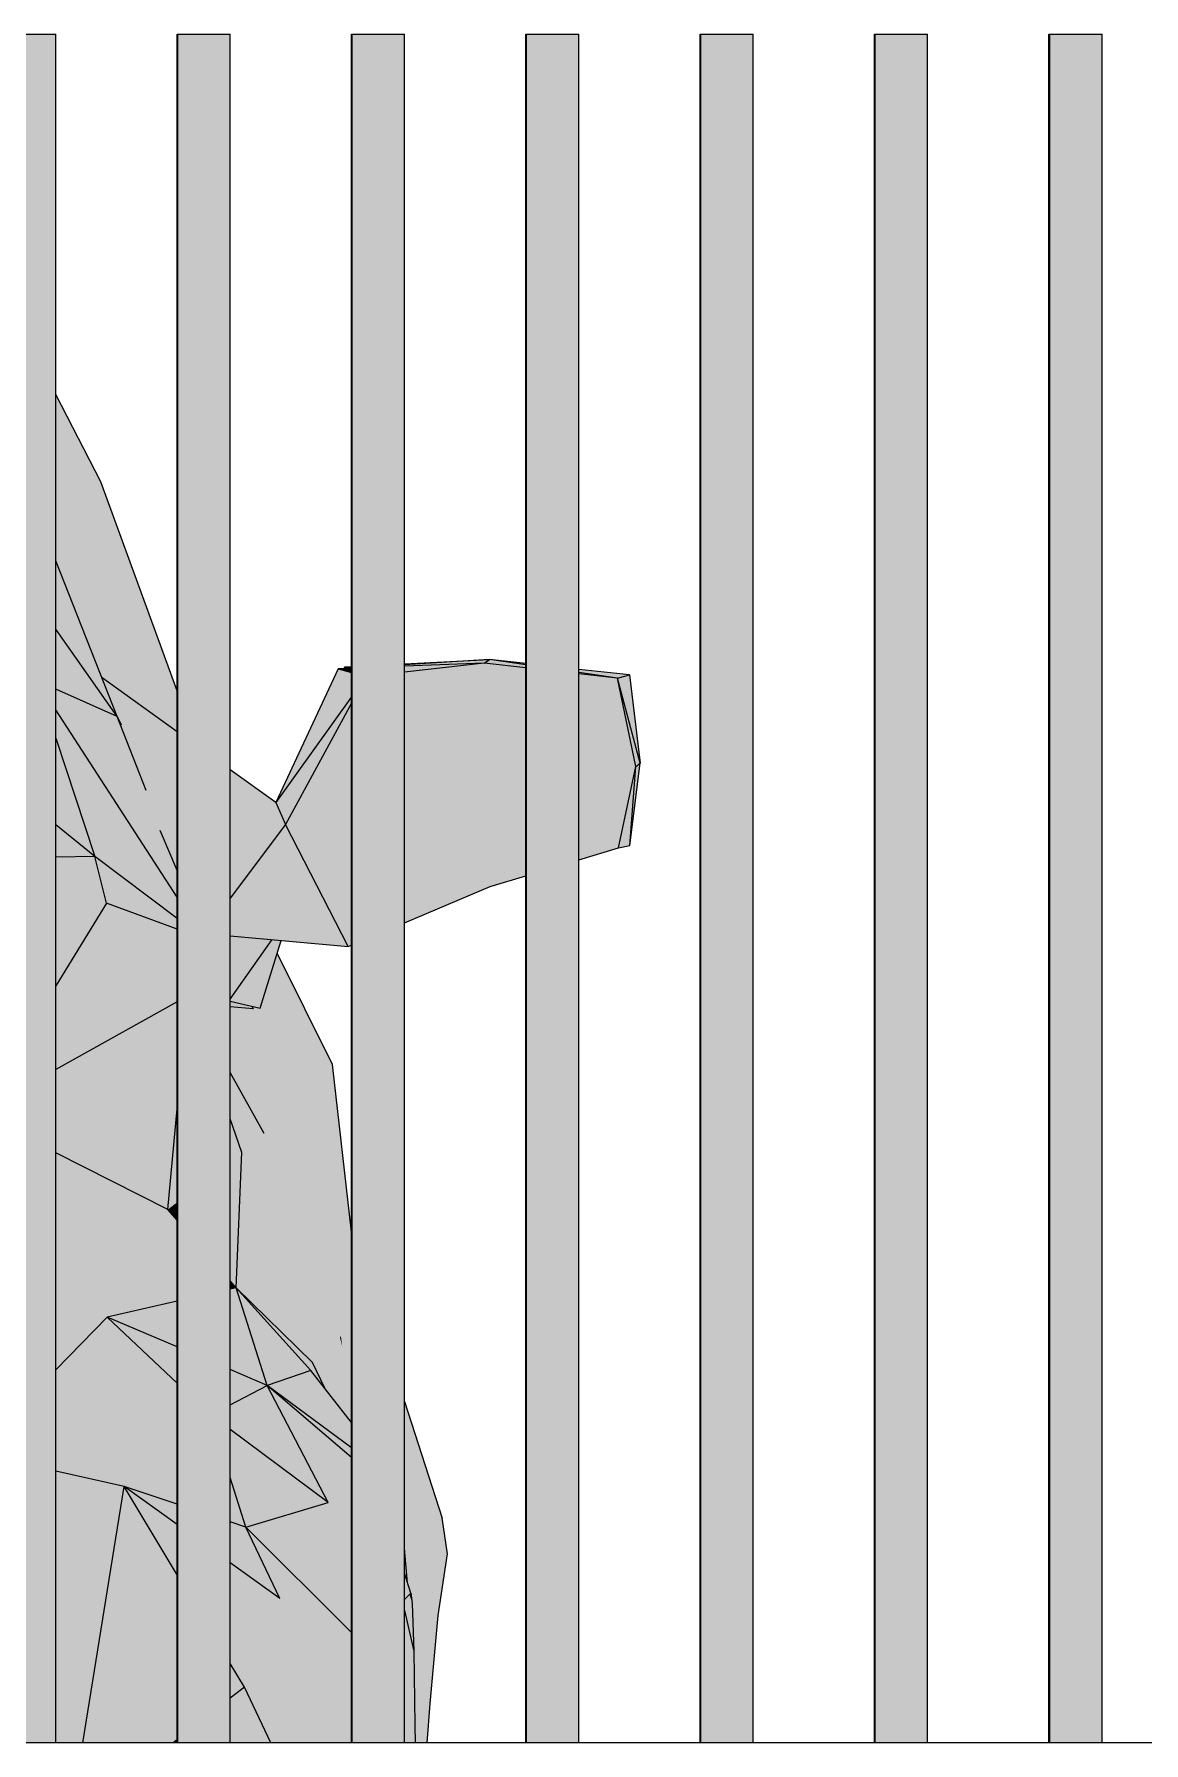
# Model space of a CAD drawing. Header units: millimetres. Extents: x 365175 to 2667127, y -330297 to -162108.
# Drawn here: x 1851610 to 1852246, y -318911 to -317931 of the extents above; entities that cross this region are included whole.
import ezdxf

# ---------------------------------------------------------------- set-up
doc = ezdxf.new("R2010")
doc.units = ezdxf.units.MM
doc.header["$MEASUREMENT"] = 0
doc.layers.add('Cars', color=7, linetype='Continuous')
doc.layers.add('TopoAlt', color=7, linetype='Continuous')

# ---------------------------------------------------------------- blocks, each defined once
blk = doc.blocks.new('Élément de coupe_582_6', base_point=(1445436.05, -319510.98))
at = {"layer": 'TopoAlt', "color": 190, "linetype": 'Continuous', "lineweight": 5, "true_color": 0x8002ff}
blk.add_line((1854698.69, -318910.98), (1838007.03, -318910.98), dxfattribs=at)
blk = doc.blocks.new('Élément de coupe_607_6', base_point=(1445436.05, -319510.98))
at = {"linetype": 'Continuous', "lineweight": 0, "true_color": 0x000000}
for points in [[(1852191.62, -318910.98), (1852192.06, -318910.98), (1852192.06, -317930.98), (1852191.62, -317930.98)], [(1852191.62, -318910.98), (1852192.06, -318910.98), (1852192.06, -317930.98), (1852191.62, -317930.98)], [(1852192.06, -317930.98), (1852192.06, -318910.98), (1852222.06, -318910.98), (1852222.06, -317930.98)]]:
    blk.add_hatch(color=18, dxfattribs=at).paths.add_polyline_path(points)
at = {"color": 18, "linetype": 'Continuous', "lineweight": 5, "true_color": 0x330000}
for p, q in [((1852191.62, -317930.98), (1852192.06, -317930.98)), ((1852191.62, -318910.98), (1852191.62, -317930.98)), ((1852192.06, -317930.98), (1852222.06, -317930.98)), ((1852192.06, -318910.98), (1852192.06, -317930.98)), ((1852222.06, -318910.98), (1852222.06, -317930.98))]:
    blk.add_line(p, q, dxfattribs=at)
blk = doc.blocks.new('Élément de coupe_608_6', base_point=(1445436.05, -319510.98))
at = {"linetype": 'Continuous', "lineweight": 0, "true_color": 0x000000}
for points in [[(1852091.65, -318910.98), (1852092.09, -318910.98), (1852092.09, -317930.98), (1852091.65, -317930.98)], [(1852091.65, -318910.98), (1852092.09, -318910.98), (1852092.09, -317930.98), (1852091.65, -317930.98)], [(1852092.09, -317930.98), (1852092.09, -318910.98), (1852122.08, -318910.98), (1852122.08, -317930.98)]]:
    blk.add_hatch(color=18, dxfattribs=at).paths.add_polyline_path(points)
at = {"color": 18, "linetype": 'Continuous', "lineweight": 5, "true_color": 0x330000}
for p, q in [((1852091.65, -317930.98), (1852092.09, -317930.98)), ((1852091.65, -318910.98), (1852091.65, -317930.98)), ((1852092.09, -317930.98), (1852122.08, -317930.98)), ((1852092.09, -318910.98), (1852092.09, -317930.98)), ((1852122.08, -318910.98), (1852122.08, -317930.98))]:
    blk.add_line(p, q, dxfattribs=at)
blk = doc.blocks.new('Élément de coupe_609_6', base_point=(1445436.05, -319510.98))
at = {"linetype": 'Continuous', "lineweight": 0, "true_color": 0x000000}
for points in [[(1851991.67, -318910.98), (1851992.11, -318910.98), (1851992.11, -317930.98), (1851991.67, -317930.98)], [(1851991.67, -318910.98), (1851992.11, -318910.98), (1851992.11, -317930.98), (1851991.67, -317930.98)], [(1851992.11, -317930.98), (1851992.11, -318910.98), (1852022.11, -318910.98), (1852022.11, -317930.98)]]:
    blk.add_hatch(color=18, dxfattribs=at).paths.add_polyline_path(points)
at = {"color": 18, "linetype": 'Continuous', "lineweight": 5, "true_color": 0x330000}
for p, q in [((1851991.67, -317930.98), (1851992.11, -317930.98)), ((1851991.67, -318910.98), (1851991.67, -317930.98)), ((1851992.11, -317930.98), (1852022.11, -317930.98)), ((1851992.11, -318910.98), (1851992.11, -317930.98)), ((1852022.11, -318910.98), (1852022.11, -317930.98))]:
    blk.add_line(p, q, dxfattribs=at)
blk = doc.blocks.new('Élément de coupe_610_6', base_point=(1445436.05, -319510.98))
at = {"linetype": 'Continuous', "lineweight": 0, "true_color": 0x000000}
for points in [[(1851891.7, -318910.98), (1851892.14, -318910.98), (1851892.14, -317930.98), (1851891.7, -317930.98)], [(1851891.7, -318910.98), (1851892.14, -318910.98), (1851892.14, -317930.98), (1851891.7, -317930.98)], [(1851892.14, -317930.98), (1851892.14, -318910.98), (1851922.14, -318910.98), (1851922.14, -317930.98)]]:
    blk.add_hatch(color=18, dxfattribs=at).paths.add_polyline_path(points)
at = {"color": 18, "linetype": 'Continuous', "lineweight": 5, "true_color": 0x330000}
for p, q in [((1851891.7, -317930.98), (1851892.14, -317930.98)), ((1851891.7, -318910.98), (1851891.7, -317930.98)), ((1851892.14, -317930.98), (1851922.14, -317930.98)), ((1851892.14, -318910.98), (1851892.14, -317930.98)), ((1851922.14, -318910.98), (1851922.14, -317930.98))]:
    blk.add_line(p, q, dxfattribs=at)
blk = doc.blocks.new('Élément de coupe_611_6', base_point=(1445436.05, -319510.98))
at = {"linetype": 'Continuous', "lineweight": 0, "true_color": 0x000000}
for points in [[(1851791.73, -318910.98), (1851792.17, -318910.98), (1851792.17, -317930.98), (1851791.73, -317930.98)], [(1851791.73, -318910.98), (1851792.17, -318910.98), (1851792.17, -317930.98), (1851791.73, -317930.98)], [(1851792.17, -317930.98), (1851792.17, -318910.98), (1851822.16, -318910.98), (1851822.16, -317930.98)]]:
    blk.add_hatch(color=18, dxfattribs=at).paths.add_polyline_path(points)
at = {"color": 18, "linetype": 'Continuous', "lineweight": 5, "true_color": 0x330000}
for p, q in [((1851791.73, -317930.98), (1851792.17, -317930.98)), ((1851791.73, -318910.98), (1851791.73, -317930.98)), ((1851792.17, -317930.98), (1851822.16, -317930.98)), ((1851792.17, -318910.98), (1851792.17, -317930.98)), ((1851822.16, -318910.98), (1851822.16, -317930.98))]:
    blk.add_line(p, q, dxfattribs=at)
blk = doc.blocks.new('Élément de coupe_612_6', base_point=(1445436.05, -319510.98))
at = {"linetype": 'Continuous', "lineweight": 0, "true_color": 0x000000}
for points in [[(1851691.75, -317930.98), (1851691.75, -318910.98), (1851692.19, -318910.98), (1851692.19, -317930.98)], [(1851691.75, -317930.98), (1851691.75, -318910.98), (1851692.19, -318910.98), (1851692.19, -317930.98)], [(1851692.19, -317930.98), (1851692.19, -318910.98), (1851722.19, -318910.98), (1851722.19, -317930.98)]]:
    blk.add_hatch(color=18, dxfattribs=at).paths.add_polyline_path(points)
at = {"color": 18, "linetype": 'Continuous', "lineweight": 5, "true_color": 0x330000}
for p, q in [((1851691.75, -317930.98), (1851692.19, -317930.98)), ((1851691.75, -318910.98), (1851691.75, -317930.98)), ((1851692.19, -317930.98), (1851722.19, -317930.98)), ((1851692.19, -318910.98), (1851692.19, -317930.98)), ((1851722.19, -318910.98), (1851722.19, -317930.98))]:
    blk.add_line(p, q, dxfattribs=at)
blk = doc.blocks.new('Élément de coupe_613_6', base_point=(1445436.05, -319510.98))
at = {"linetype": 'Continuous', "lineweight": 0, "true_color": 0x000000}
for points in [[(1851591.78, -318910.98), (1851592.22, -318910.98), (1851592.22, -317930.98), (1851591.78, -317930.98)], [(1851591.78, -318910.98), (1851592.22, -318910.98), (1851592.22, -317930.98), (1851591.78, -317930.98)], [(1851592.22, -317930.98), (1851592.22, -318910.98), (1851622.22, -318910.98), (1851622.22, -317930.98)]]:
    blk.add_hatch(color=18, dxfattribs=at).paths.add_polyline_path(points)
at = {"color": 18, "linetype": 'Continuous', "lineweight": 5, "true_color": 0x330000}
for p, q in [((1851591.78, -317930.98), (1851592.22, -317930.98)), ((1851591.78, -318910.98), (1851591.78, -317930.98)), ((1851592.22, -317930.98), (1851622.22, -317930.98)), ((1851592.22, -318910.98), (1851592.22, -317930.98)), ((1851622.22, -318910.98), (1851622.22, -317930.98))]:
    blk.add_line(p, q, dxfattribs=at)
blk = doc.blocks.new('Élément de coupe_742_6', base_point=(1445436.05, -319510.98))
at = {"layer": 'Cars', "linetype": 'Continuous', "lineweight": 0, "true_color": 0x000000}
for points in [[(1851622.22, -318137.67), (1851622.22, -318147.53), (1851647.98, -318187.69)], [(1851622.22, -318187.59), (1851687.94, -318328.29), (1851691.75, -318331.03), (1851691.75, -318307.54), (1851647.98, -318187.69), (1851622.22, -318147.53)], [(1851622.22, -318206.42), (1851681.34, -318323.54), (1851687.94, -318328.29), (1851622.22, -318187.59)], [(1851622.22, -318217.09), (1851676.79, -318320.26), (1851681.34, -318323.54), (1851622.22, -318206.42)], [(1851622.22, -318217.09), (1851622.22, -318233.05), (1851657.43, -318322.4), (1851657.93, -318323.12), (1851649.04, -318300.76), (1851648.87, -318300.17), (1851676.79, -318320.26)], [(1851622.22, -318272.24), (1851657.43, -318322.4), (1851622.22, -318233.05)], [(1851622.22, -318306.58), (1851657.43, -318322.4), (1851622.22, -318272.24)], [(1851787.63, -318294.79), (1851787.89, -318294.77), (1851788.09, -318293.9)], [(1851788.09, -318293.9), (1851787.89, -318294.77), (1851788.52, -318294.73)], [(1851788.09, -318293.9), (1851788.52, -318294.73), (1851791.73, -318294.54), (1851791.73, -318293.72)], [(1851822.16, -318292.69), (1851822.16, -318293.55), (1851867.73, -318291.82), (1851870.8, -318289.73)], [(1851822.16, -318292.69), (1851855.9, -318290.64), (1851870.8, -318289.73), (1851822.16, -318292.18)], [(1851867.73, -318291.82), (1851822.16, -318296.92), (1851822.16, -318336.67), (1851871.36, -318419.76)], [(1851822.16, -318293.55), (1851822.16, -318296.92), (1851867.73, -318291.82)], [(1851870.8, -318289.73), (1851867.73, -318291.82), (1851891.7, -318294.46), (1851891.7, -318292.72)], [(1851867.73, -318291.82), (1851871.36, -318419.76), (1851891.7, -318413.67), (1851891.7, -318324.73)], [(1851867.73, -318291.82), (1851891.7, -318324.73), (1851891.7, -318308.14)], [(1851891.7, -318294.46), (1851867.73, -318291.82), (1851891.7, -318308.14)], [(1851891.7, -318292.02), (1851870.8, -318289.73), (1851891.7, -318292.72)], [(1851691.75, -318331.03), (1851648.87, -318300.17), (1851649.04, -318300.76), (1851691.75, -318334.8)], [(1851691.75, -318334.8), (1851649.04, -318300.76), (1851657.93, -318323.12), (1851659.65, -318327.19), (1851657.43, -318322.4), (1851674, -318364.74), (1851681.9, -318387.57), (1851691.75, -318410.77)], [(1851784.11, -318295), (1851748.32, -318371.74), (1851791.73, -318311.08), (1851791.73, -318297.09)], [(1851791.73, -318294.54), (1851784.11, -318295), (1851791.73, -318294.71)], [(1851784.11, -318295), (1851791.73, -318297.09), (1851791.73, -318294.71)], [(1851951.2, -318298.52), (1851922.14, -318295.34), (1851922.14, -318297.07), (1851944.36, -318300.25)], [(1851922.14, -318297.07), (1851922.14, -318297.81), (1851944.36, -318300.25)], [(1851944.36, -318300.25), (1851922.14, -318297.81), (1851922.14, -318328.85), (1851954.8, -318351.07)], [(1851957.31, -318349.16), (1851951.2, -318298.52), (1851944.36, -318300.25)], [(1851957.31, -318349.16), (1851944.36, -318300.25), (1851954.8, -318351.07)], [(1851657.43, -318322.4), (1851622.22, -318306.58), (1851622.22, -318318.55), (1851691.75, -318425.86), (1851691.75, -318410.77), (1851681.9, -318387.57), (1851674, -318364.74)], [(1851748.32, -318371.74), (1851753.9, -318384.31), (1851791.73, -318314.77), (1851791.73, -318311.08)], [(1851622.22, -318334.79), (1851644.61, -318402.55), (1851691.75, -318438.14), (1851691.75, -318425.86), (1851622.22, -318318.55)], [(1851657.43, -318322.4), (1851659.65, -318327.19), (1851657.93, -318323.12)], [(1851657.43, -318322.4), (1851659.19, -318326.92), (1851659.65, -318327.19)], [(1851753.9, -318384.31), (1851789.77, -318454.33), (1851791.73, -318424.9), (1851791.73, -318314.77)], [(1851954.8, -318351.07), (1851922.14, -318328.85), (1851922.14, -318366.5), (1851944.9, -318397.73)], [(1851622.22, -318334.79), (1851622.22, -318384.41), (1851644.61, -318402.55)], [(1851822.16, -318336.67), (1851822.16, -318440.6), (1851871.36, -318419.76)], [(1851722.19, -318359.05), (1851753.9, -318384.31), (1851748.32, -318371.74), (1851722.19, -318352.94)], [(1851951.29, -318396.3), (1851954.8, -318351.07), (1851944.9, -318397.73)], [(1851951.29, -318396.3), (1851957.31, -318349.16), (1851954.8, -318351.07)], [(1851753.9, -318384.31), (1851722.19, -318359.05), (1851722.19, -318426.47)], [(1851922.14, -318366.5), (1851922.14, -318404.55), (1851944.9, -318397.73)], [(1851622.22, -318384.41), (1851622.22, -318403.01), (1851644.61, -318402.55)], [(1851691.75, -318413.53), (1851691.75, -318410.77), (1851681.9, -318387.57)], [(1851753.9, -318384.31), (1851722.19, -318426.47), (1851722.19, -318448.08), (1851789.77, -318454.33)], [(1851644.61, -318402.55), (1851622.22, -318403.01), (1851622.22, -318423.63), (1851651.27, -318429.46)], [(1851644.61, -318402.55), (1851651.27, -318429.46), (1851691.75, -318444.22), (1851691.75, -318438.14)], [(1851622.22, -318423.63), (1851622.22, -318431.23), (1851651.27, -318429.46)], [(1851622.22, -318524.79), (1851691.75, -318485.95), (1851691.75, -318475.69), (1851651.27, -318429.46), (1851622.22, -318476.84)], [(1851622.22, -318431.23), (1851622.22, -318476.84), (1851651.27, -318429.46)], [(1851651.27, -318429.46), (1851691.75, -318475.69), (1851691.75, -318444.22)], [(1851789.77, -318454.33), (1851791.73, -318453.5), (1851791.73, -318424.9)], [(1851722.19, -318484.36), (1851746.24, -318450.3), (1851722.19, -318448.08)], [(1851722.19, -318448.08), (1851722.19, -318460.21), (1851732.66, -318469.54), (1851746.24, -318450.3)], [(1851722.19, -318485.59), (1851739.4, -318489.53), (1851751.4, -318450.78), (1851746.24, -318450.3), (1851722.19, -318484.36)], [(1851732.66, -318469.54), (1851731.89, -318487.81), (1851739.4, -318489.53), (1851751.4, -318450.78), (1851746.24, -318450.3)], [(1851735.29, -318490.01), (1851780.88, -318521.93), (1851749.13, -318458.11), (1851739.4, -318489.53), (1851735.42, -318488.62)], [(1851622.22, -318572.5), (1851686.39, -318605.16), (1851691.75, -318547.43), (1851691.75, -318485.95), (1851622.22, -318524.79)], [(1851722.19, -318488.79), (1851735.29, -318490.01), (1851734.55, -318488.42), (1851722.19, -318485.59)], [(1851722.19, -318488.79), (1851735.29, -318490.01), (1851734.55, -318488.42), (1851722.19, -318485.59)], [(1851735.29, -318490.01), (1851722.19, -318488.79), (1851722.19, -318490.13), (1851741.64, -318561.57)], [(1851722.19, -318490.13), (1851722.19, -318526.55), (1851741.64, -318561.57)], [(1851726.9, -318489.23), (1851730.49, -318490.24), (1851736.7, -318505.97), (1851735.29, -318490.01)], [(1851734.55, -318488.42), (1851735.29, -318490.01), (1851735.42, -318488.62)], [(1851734.55, -318488.42), (1851735.29, -318490.01), (1851735.42, -318488.62)], [(1851735.42, -318488.62), (1851735.29, -318490.01), (1851747.52, -318498.58), (1851740.57, -318485.74), (1851739.4, -318489.53)], [(1851735.29, -318490.01), (1851741.64, -318561.57), (1851780.88, -318521.93)], [(1851736.7, -318505.97), (1851742.84, -318536.15), (1851746.47, -318556.68), (1851754.94, -318548.13), (1851748.26, -318503.37), (1851747.52, -318498.58), (1851735.29, -318490.01)], [(1851722.19, -318553.11), (1851728.88, -318572.42), (1851741.64, -318561.57), (1851722.19, -318526.55)], [(1851780.88, -318521.93), (1851741.64, -318561.57), (1851791.73, -318656.69), (1851791.73, -318617.98)], [(1851691.75, -318547.43), (1851686.39, -318605.16), (1851691.75, -318601.02)], [(1851746.47, -318556.68), (1851750.76, -318578.9), (1851764.19, -318604.4), (1851754.94, -318548.13)], [(1851722.19, -318577.57), (1851728.88, -318572.42), (1851722.19, -318553.11)], [(1851728.88, -318572.42), (1851791.73, -318659.54), (1851791.73, -318656.69), (1851741.64, -318561.57)], [(1851622.22, -318572.5), (1851622.22, -318624.09), (1851686.39, -318605.16)], [(1851722.19, -318646.04), (1851725.67, -318650), (1851728.88, -318572.42), (1851722.19, -318577.57)], [(1851728.88, -318572.42), (1851725.67, -318650), (1851769.44, -318692.78)], [(1851791.73, -318659.54), (1851728.88, -318572.42), (1851769.44, -318692.78), (1851791.73, -318672.36)], [(1851750.76, -318578.9), (1851760.17, -318613.6), (1851761.13, -318617.12), (1851769.86, -318629.24), (1851767.67, -318618.49), (1851764.19, -318604.4)], [(1851686.39, -318605.16), (1851622.22, -318624.09), (1851622.22, -318650.11), (1851651.7, -318666.78)], [(1851686.39, -318605.16), (1851651.7, -318666.78), (1851691.75, -318657.69), (1851691.75, -318611.29)], [(1851691.75, -318601.02), (1851686.39, -318605.16), (1851691.75, -318611.29)], [(1851761.13, -318617.12), (1851784.56, -318677.27), (1851785.13, -318678.4), (1851785.72, -318677.86), (1851779.7, -318658.8), (1851769.86, -318629.24)], [(1851725.67, -318650), (1851722.19, -318646.04), (1851722.19, -318650.79)], [(1851622.22, -318650.11), (1851622.22, -318697.11), (1851651.7, -318666.78)], [(1851725.67, -318650), (1851722.19, -318650.79), (1851722.19, -318696.93), (1851743.42, -318706.01)], [(1851725.67, -318650), (1851743.42, -318706.01), (1851768.38, -318697.35)], [(1851768.38, -318697.35), (1851769.44, -318692.78), (1851725.67, -318650)], [(1851651.7, -318666.78), (1851691.75, -318683.91), (1851691.75, -318657.69)], [(1851622.22, -318714.32), (1851691.75, -318721.08), (1851691.75, -318704.72), (1851651.7, -318666.78), (1851622.22, -318697.11)], [(1851651.7, -318666.78), (1851691.75, -318704.72), (1851691.75, -318683.91)], [(1851769.44, -318692.78), (1851776.4, -318707.63), (1851791.73, -318727.24), (1851791.73, -318672.36)], [(1851785.13, -318678.4), (1851786.44, -318683.71), (1851785.72, -318677.86)], [(1851769.44, -318692.78), (1851768.38, -318697.35), (1851776.4, -318707.63)], [(1851722.19, -318696.93), (1851722.19, -318717.1), (1851743.42, -318706.01)], [(1851768.38, -318697.35), (1851743.42, -318706.01), (1851791.73, -318741.81), (1851791.73, -318727.24)], [(1851622.22, -318714.32), (1851622.22, -318727.17), (1851661.35, -318763.9), (1851691.75, -318738.82), (1851691.75, -318721.08)], [(1851722.19, -318717.1), (1851722.19, -318731.29), (1851778.47, -318773.23), (1851743.42, -318706.01)], [(1851743.42, -318706.01), (1851778.47, -318773.23), (1851791.73, -318765.82), (1851791.73, -318747.38)], [(1851743.42, -318706.01), (1851791.73, -318747.38), (1851791.73, -318741.81)], [(1851843.67, -318782.14), (1851822.16, -318715.24), (1851822.16, -318716.13), (1851844.55, -318787.06)], [(1851844.55, -318787.06), (1851822.16, -318716.13), (1851822.16, -318719.24), (1851846.87, -318802.51)], [(1851846.87, -318802.51), (1851822.16, -318719.24), (1851822.16, -318763.25)], [(1851622.22, -318727.17), (1851622.22, -318755.17), (1851661.35, -318763.9)], [(1851778.47, -318773.23), (1851722.19, -318731.29), (1851722.19, -318758.76), (1851731.09, -318787.23)], [(1851661.35, -318763.9), (1851691.75, -318774.07), (1851691.75, -318738.82)], [(1851622.22, -318755.17), (1851622.22, -318773.2), (1851661.35, -318763.9)], [(1851622.22, -318910.98), (1851637.72, -318910.98), (1851661.35, -318763.9), (1851622.22, -318773.2)], [(1851637.72, -318910.98), (1851689.5, -318910.98), (1851691.75, -318909.22), (1851691.75, -318814.65), (1851661.35, -318763.9)], [(1851691.75, -318785.8), (1851661.35, -318763.9), (1851691.75, -318814.65)], [(1851691.75, -318774.07), (1851661.35, -318763.9), (1851691.75, -318785.8)], [(1851722.19, -318758.76), (1851722.19, -318784.26), (1851731.09, -318787.23)], [(1851822.16, -318763.25), (1851822.16, -318775.13), (1851841.53, -318837.92), (1851846.87, -318802.51)], [(1851731.09, -318787.23), (1851791.73, -318847.75), (1851791.73, -318814.49), (1851778.47, -318773.23)], [(1851778.47, -318773.23), (1851791.73, -318796.82), (1851791.73, -318765.82)], [(1851778.47, -318773.23), (1851791.73, -318814.49), (1851791.73, -318796.82)], [(1851822.16, -318796.79), (1851836.79, -318888.33), (1851841.53, -318837.92), (1851822.16, -318775.13)], [(1851731.09, -318787.23), (1851722.19, -318784.26), (1851722.19, -318807.72), (1851750.75, -318828.29)], [(1851731.09, -318787.23), (1851750.75, -318828.29), (1851791.73, -318853.7), (1851791.73, -318847.75)], [(1851836.79, -318888.33), (1851822.16, -318796.79), (1851822.16, -318799.54), (1851823.95, -318819.27), (1851825.8, -318825.11), (1851826.55, -318831.02), (1851827.49, -318858.37), (1851827.56, -318863.08)], [(1851822.16, -318799.54), (1851822.16, -318813.62), (1851823.95, -318819.27)], [(1851750.75, -318828.29), (1851722.19, -318807.72), (1851722.19, -318865.44), (1851730.33, -318879.01)], [(1851822.16, -318813.62), (1851822.16, -318828.85), (1851825.8, -318825.11)], [(1851750.75, -318828.29), (1851730.33, -318879.01), (1851761.33, -318910.98), (1851778.04, -318910.98)], [(1851791.73, -318878.24), (1851750.75, -318828.29), (1851778.04, -318910.98), (1851791.73, -318910.98)], [(1851791.73, -318853.7), (1851750.75, -318828.29), (1851791.73, -318878.24)], [(1851825.01, -318825.92), (1851822.16, -318828.85), (1851822.16, -318834.99), (1851827.49, -318858.37), (1851826.55, -318831.02)], [(1851825.01, -318825.92), (1851822.16, -318828.85), (1851822.16, -318834.99), (1851827.49, -318858.37), (1851826.55, -318831.02)], [(1851825.8, -318825.11), (1851825.01, -318825.92), (1851826.55, -318831.02)], [(1851825.8, -318825.11), (1851825.01, -318825.92), (1851826.55, -318831.02)], [(1851822.16, -318866.65), (1851827.49, -318858.37), (1851822.16, -318834.99)], [(1851822.16, -318866.65), (1851827.49, -318858.37), (1851822.16, -318834.99)], [(1851822.16, -318866.65), (1851822.16, -318869.19), (1851828.14, -318900.88), (1851827.49, -318858.37)], [(1851822.16, -318866.65), (1851822.16, -318869.19), (1851828.14, -318900.88), (1851827.49, -318858.37)], [(1851722.19, -318865.44), (1851722.19, -318885.38), (1851730.33, -318879.01)], [(1851822.16, -318869.19), (1851822.16, -318872.09), (1851825.12, -318910.98), (1851828.25, -318910.98), (1851828.14, -318900.88)], [(1851822.16, -318869.19), (1851822.16, -318872.09), (1851825.12, -318910.98), (1851828.25, -318910.98), (1851828.14, -318900.88)], [(1851825.12, -318910.98), (1851822.16, -318872.09), (1851822.16, -318910.98)], [(1851825.12, -318910.98), (1851822.16, -318872.09), (1851822.16, -318910.98)], [(1851827.56, -318863.08), (1851828.14, -318900.88), (1851828.24, -318910.17), (1851828.25, -318910.98), (1851835.23, -318910.98), (1851836.79, -318888.33)], [(1851722.19, -318910.98), (1851745.47, -318910.98), (1851730.33, -318879.01), (1851722.19, -318885.38)], [(1851730.33, -318879.01), (1851745.47, -318910.98), (1851761.33, -318910.98)], [(1851691.75, -318909.22), (1851689.5, -318910.98), (1851691.75, -318910.98)]]:
    blk.add_hatch(color=18, dxfattribs=at).paths.add_polyline_path(points)
at = {"layer": 'Cars', "color": 7, "linetype": 'Continuous', "lineweight": 5}
for p, q in [((1851647.98, -318187.69), (1851622.22, -318137.67)), ((1851691.75, -318307.54), (1851647.98, -318187.69)), ((1851657.43, -318322.4), (1851622.22, -318233.05)), ((1851657.43, -318322.4), (1851622.22, -318272.24)), ((1851787.63, -318294.79), (1851788.09, -318293.9)), ((1851788.09, -318293.9), (1851791.73, -318293.72)), ((1851870.8, -318289.73), (1851822.16, -318292.69)), ((1851822.16, -318292.18), (1851870.8, -318289.73)), ((1851867.73, -318291.82), (1851822.16, -318296.92)), ((1851867.73, -318291.82), (1851822.16, -318293.55)), ((1851867.73, -318291.82), (1851870.8, -318289.73)), ((1851891.7, -318294.46), (1851867.73, -318291.82)), ((1851891.7, -318292.02), (1851870.8, -318289.73)), ((1851891.7, -318292.72), (1851870.8, -318289.73)), ((1851691.75, -318331.03), (1851648.87, -318300.17)), ((1851784.11, -318295), (1851748.32, -318371.74)), ((1851791.73, -318294.54), (1851784.11, -318295)), ((1851791.73, -318294.71), (1851784.11, -318295)), ((1851784.11, -318295), (1851791.73, -318297.09)), ((1851951.2, -318298.52), (1851922.14, -318295.34)), ((1851944.36, -318300.25), (1851922.14, -318297.07)), ((1851944.36, -318300.25), (1851922.14, -318297.81)), ((1851944.36, -318300.25), (1851951.2, -318298.52)), ((1851954.8, -318351.07), (1851944.36, -318300.25)), ((1851957.31, -318349.16), (1851944.36, -318300.25)), ((1851951.2, -318298.52), (1851957.31, -318349.16)), ((1851657.43, -318322.4), (1851622.22, -318306.58)), ((1851791.73, -318311.08), (1851748.32, -318371.74)), ((1851691.75, -318425.86), (1851622.22, -318318.55)), ((1851657.43, -318322.4), (1851659.65, -318327.19)), ((1851674, -318364.74), (1851657.43, -318322.4)), ((1851791.73, -318314.77), (1851753.9, -318384.31)), ((1851622.22, -318334.79), (1851644.61, -318402.55)), ((1851748.32, -318371.74), (1851722.19, -318352.94)), ((1851944.9, -318397.73), (1851954.8, -318351.07)), ((1851951.29, -318396.3), (1851957.31, -318349.16)), ((1851951.29, -318396.3), (1851954.8, -318351.07)), ((1851954.8, -318351.07), (1851957.31, -318349.16)), ((1851748.32, -318371.74), (1851753.9, -318384.31)), ((1851644.61, -318402.55), (1851622.22, -318384.41)), ((1851681.9, -318387.57), (1851691.75, -318410.77)), ((1851753.9, -318384.31), (1851722.19, -318426.47)), ((1851789.77, -318454.33), (1851753.9, -318384.31)), ((1851922.14, -318404.55), (1851944.9, -318397.73)), ((1851944.9, -318397.73), (1851951.29, -318396.3)), ((1851644.61, -318402.55), (1851622.22, -318403.01)), ((1851691.75, -318438.14), (1851644.61, -318402.55)), ((1851651.27, -318429.46), (1851644.61, -318402.55)), ((1851822.16, -318440.6), (1851871.36, -318419.76)), ((1851871.36, -318419.76), (1851891.7, -318413.67)), ((1851651.27, -318429.46), (1851622.22, -318476.84)), ((1851691.75, -318444.22), (1851651.27, -318429.46)), ((1851722.19, -318448.08), (1851789.77, -318454.33)), ((1851722.19, -318484.36), (1851746.24, -318450.3)), ((1851739.4, -318489.53), (1851751.4, -318450.78)), ((1851780.88, -318521.93), (1851749.13, -318458.11)), ((1851789.77, -318454.33), (1851791.73, -318453.5)), ((1851691.75, -318485.95), (1851622.22, -318524.79)), ((1851722.19, -318485.59), (1851739.4, -318489.53)), ((1851735.29, -318490.01), (1851722.19, -318488.79)), ((1851734.55, -318488.42), (1851735.29, -318490.01)), ((1851741.64, -318561.57), (1851722.19, -318526.55)), ((1851791.73, -318617.98), (1851780.88, -318521.93)), ((1851686.39, -318605.16), (1851691.75, -318547.43)), ((1851728.88, -318572.42), (1851722.19, -318553.11)), ((1851686.39, -318605.16), (1851622.22, -318572.5)), ((1851725.67, -318650), (1851728.88, -318572.42)), ((1851691.75, -318611.29), (1851686.39, -318605.16)), ((1851725.67, -318650), (1851722.19, -318646.04)), ((1851725.67, -318650), (1851722.19, -318650.79)), ((1851743.42, -318706.01), (1851725.67, -318650)), ((1851768.38, -318697.35), (1851725.67, -318650)), ((1851769.44, -318692.78), (1851725.67, -318650)), ((1851691.75, -318657.69), (1851651.7, -318666.78)), ((1851622.22, -318697.11), (1851651.7, -318666.78)), ((1851691.75, -318704.72), (1851651.7, -318666.78)), ((1851691.75, -318683.91), (1851651.7, -318666.78)), ((1851776.4, -318707.63), (1851769.44, -318692.78)), ((1851743.42, -318706.01), (1851722.19, -318696.93)), ((1851768.38, -318697.35), (1851743.42, -318706.01)), ((1851791.73, -318727.24), (1851768.38, -318697.35)), ((1851722.19, -318717.1), (1851743.42, -318706.01)), ((1851778.47, -318773.23), (1851743.42, -318706.01)), ((1851791.73, -318747.38), (1851743.42, -318706.01)), ((1851791.73, -318741.81), (1851743.42, -318706.01)), ((1851822.16, -318715.24), (1851843.67, -318782.14)), ((1851778.47, -318773.23), (1851722.19, -318731.29)), ((1851661.35, -318763.9), (1851622.22, -318755.17)), ((1851637.72, -318910.98), (1851661.35, -318763.9)), ((1851691.75, -318785.8), (1851661.35, -318763.9)), ((1851691.75, -318774.07), (1851661.35, -318763.9)), ((1851691.75, -318814.65), (1851661.35, -318763.9)), ((1851731.09, -318787.23), (1851722.19, -318758.76)), ((1851731.09, -318787.23), (1851778.47, -318773.23)), ((1851844.55, -318787.06), (1851843.67, -318782.14)), ((1851731.09, -318787.23), (1851722.19, -318784.26)), ((1851791.73, -318847.75), (1851731.09, -318787.23)), ((1851750.75, -318828.29), (1851731.09, -318787.23)), ((1851846.87, -318802.51), (1851844.55, -318787.06)), ((1851823.95, -318819.27), (1851822.16, -318799.54)), ((1851841.53, -318837.92), (1851846.87, -318802.51)), ((1851750.75, -318828.29), (1851722.19, -318807.72)), ((1851825.8, -318825.11), (1851822.16, -318813.62)), ((1851822.16, -318828.85), (1851825.8, -318825.11)), ((1851825.8, -318825.11), (1851826.55, -318831.02)), ((1851826.55, -318831.02), (1851827.49, -318858.37)), ((1851822.16, -318834.99), (1851827.49, -318858.37)), ((1851836.79, -318888.33), (1851841.53, -318837.92)), ((1851827.49, -318858.37), (1851828.14, -318900.88)), ((1851730.33, -318879.01), (1851722.19, -318865.44)), ((1851730.33, -318879.01), (1851722.19, -318885.38)), ((1851745.47, -318910.98), (1851730.33, -318879.01)), ((1851835.23, -318910.98), (1851836.79, -318888.33)), ((1851828.14, -318900.88), (1851828.25, -318910.98)), ((1851691.75, -318909.22), (1851689.5, -318910.98))]:
    blk.add_line(p, q, dxfattribs=at)

msp = doc.modelspace()

# ---------------------------------------------------------------- block references
at = {"lineweight": 0}
for name in ['Élément de coupe_613_6', 'Élément de coupe_612_6', 'Élément de coupe_611_6', 'Élément de coupe_610_6', 'Élément de coupe_609_6', 'Élément de coupe_608_6', 'Élément de coupe_607_6']:
    msp.add_blockref(name, (1445436.05, -319510.981), dxfattribs=at)
at = {"layer": 'Cars', "lineweight": 0}
msp.add_blockref('Élément de coupe_742_6', (1445436.05, -319510.981), dxfattribs=at)
at = {"layer": 'TopoAlt', "lineweight": 0}
msp.add_blockref('Élément de coupe_582_6', (1445436.05, -319510.981), dxfattribs=at)

doc.saveas('drawing.dxf')
